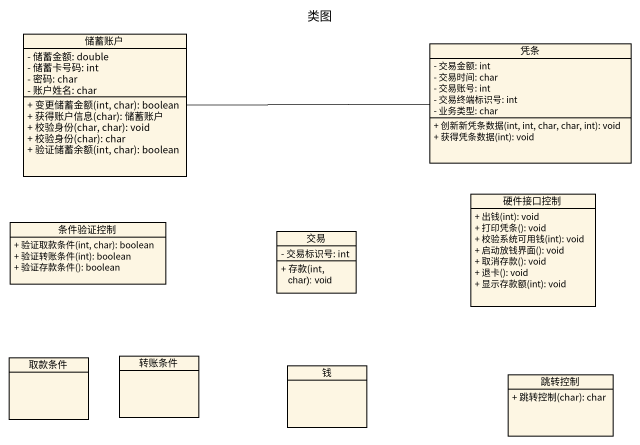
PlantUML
@startuml
title 类图
hide circle
hide empty members
skinparam classAttributeIconSize 0
class 储蓄账户 {
  - 储蓄金额: double
  - 储蓄卡号码: int
  - 密码: char
  - 账户姓名: char
  + 变更储蓄金额(int, char): boolean
  + 获得账户信息(char): 储蓄账户
  + 校验身份(char, char): void
  + 校验身份(char): char
  + 验证储蓄余额(int, char): boolean
}
class 凭条 {
  - 交易金额: int
  - 交易时间: char
  - 交易账号: int
  - 交易终端标识号: int
  - 业务类型: char
  + 创新新凭条数据(int, int, char, char, int): void
  + 获得凭条数据(int): void
}
class 条件验证控制 {
  + 验证取款条件(int, char): boolean
  + 验证转账条件(int): boolean
  + 验证存款条件(): boolean
}
class 硬件接口控制 {
  + 出钱(int): void
  + 打印凭条(): void
  + 校验系统可用钱(int): void
  + 启动放钱界面(): void
  + 取消存款(): void
  + 退卡(): void
  + 显示存款额(int): void
}
class 交易 {
  - 交易标识号: int
  + 存款(int, char): void
}
class 取款条件
class 转账条件
class 钱
class 跳转控制 {
  + 跳转控制(char): char
}
储蓄账户 -right- 凭条
@enduml
